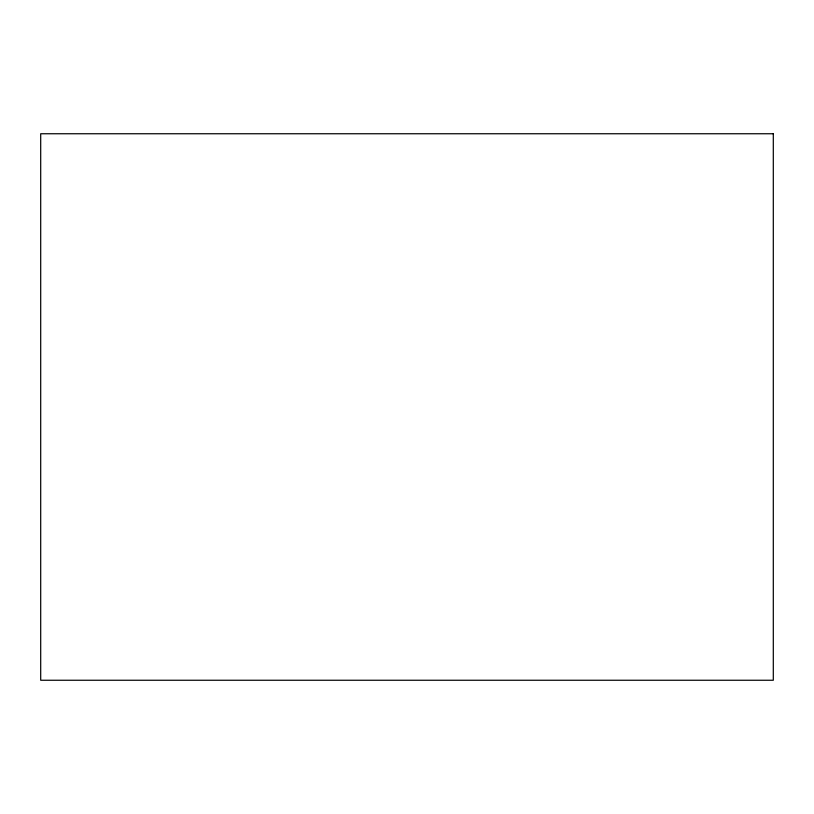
<?xml version="1.0" encoding="UTF-8"?>
<svg xmlns="http://www.w3.org/2000/svg" width="814" height="814" viewBox="0 0 814 814"><rect width="100%" height="100%" fill="white"/><g stroke="black" fill="none" stroke-linecap="round" stroke-linejoin="round"><path stroke-width="1.22" d="M773.3 133.75L40.7 133.75L40.7 680.25L773.3 680.25L773.3 133.75"/></g></svg>
